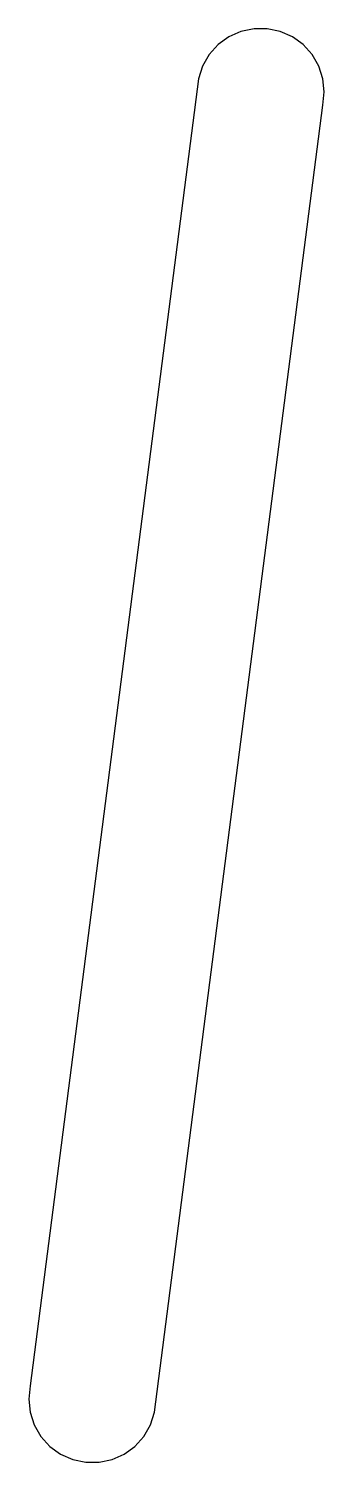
# Model space of a CAD drawing. Header units: metres. Extents: x -5 to 18, y -5 to 108.
import ezdxf

# ---------------------------------------------------------------- set-up
doc = ezdxf.new("R2010")
doc.units = ezdxf.units.M

msp = doc.modelspace()

# ---------------------------------------------------------------- linework, layer by layer
for p, q in [((10.7232, 107.161), (9.87758, 106.547)), ((11.6781, 107.586), (10.7232, 107.161)), ((12.7006, 107.804), (11.6781, 107.586)), ((13.7459, 107.804), (12.7006, 107.804)), ((14.7683, 107.586), (13.7459, 107.804)), ((15.7232, 107.161), (14.7683, 107.586)), ((16.5689, 106.547), (15.7232, 107.161)), ((9.87758, 106.547), (9.17814, 105.77)), ((17.2683, 105.77), (16.5689, 106.547)), ((9.17814, 105.77), (8.6555, 104.865)), ((17.791, 104.865), (17.2683, 105.77)), ((8.33249, 103.871), (-4.89074, 1.03956)), ((8.6555, 104.865), (8.33249, 103.871)), ((18.114, 103.871), (17.791, 104.865)), ((18.2232, 102.831), (18.114, 103.871)), ((18.114, 101.791), (18.2232, 102.831)), ((4.89074, -1.03956), (18.114, 101.791)), ((-4.89074, 1.03956), (-5, 0)), ((-5, 0), (-4.89074, -1.03956)), ((-4.89074, -1.03956), (-4.56773, -2.03368)), ((4.56773, -2.03368), (4.89074, -1.03956)), ((-4.56773, -2.03368), (-4.04508, -2.93893)), ((4.04508, -2.93893), (4.56773, -2.03368)), ((-4.04508, -2.93893), (-3.34565, -3.71572)), ((3.34565, -3.71572), (4.04508, -2.93893)), ((-3.34565, -3.71572), (-2.5, -4.33013)), ((-2.5, -4.33013), (-1.54508, -4.75528)), ((1.54508, -4.75528), (2.5, -4.33013)), ((2.5, -4.33013), (3.34565, -3.71572)), ((-1.54508, -4.75528), (-0.522642, -4.97261)), ((-0.522642, -4.97261), (0.522642, -4.97261)), ((0.522642, -4.97261), (1.54508, -4.75528))]:
    msp.add_line(p, q)

doc.saveas('drawing.dxf')
